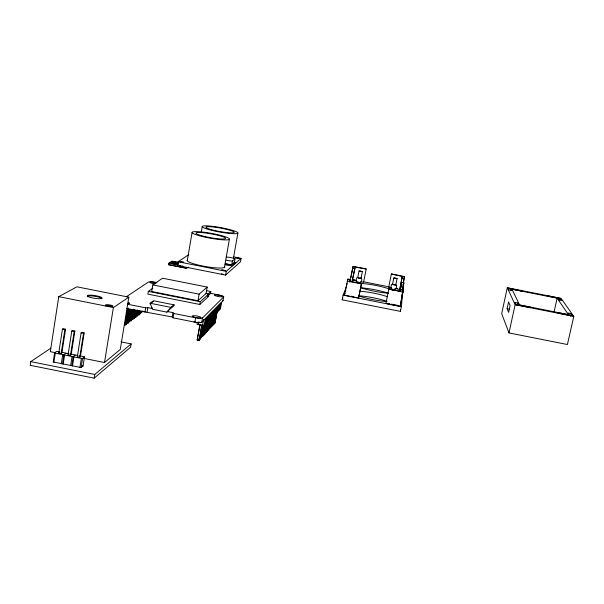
<?xml version="1.0" encoding="UTF-8"?>
<svg xmlns="http://www.w3.org/2000/svg" width="604" height="604" viewBox="0 0 604 604"><rect width="100%" height="100%" fill="white"/><g stroke="black" fill="none" stroke-linecap="round" stroke-linejoin="round"><path stroke-width="0.91" d="M174.133 304.861L171.053 307.413L166.878 312.14L152.495 309.278L150.132 303.246L153.476 300.747L174.133 304.861L166.878 312.14M346.485 286.636L343.095 295.114L342.181 299.818L400.399 311.392L401.35 306.696L402.966 289.618L402.619 291.339M389.633 303.789L385.918 303.434L400.18 306.273L403.223 290.071L400.867 289.603L400.512 291.347M402.581 290.615L403.887 282.914L401.622 282.461L399.818 291.422M403.434 282.74L404.484 276.564L391.354 273.967L388.704 287.27L391.437 287.814M400.399 311.392L400.58 309.55M401.381 301.283L401.562 299.441M401.917 295.771L402.098 293.929M400.18 306.273L403.223 290.071M400.867 289.603L400.679 291.339L388.795 288.976L385.918 303.434M400.105 291.068L401.622 282.461M402.264 276.428L399.463 291.053L402.264 276.428L391.354 273.967M126.78 308.584L172.223 316.987L173.069 317.817L194.858 322.166A6.017 1.163 9.7 0 0 201.728 322.325L223.004 300.8L222.702 300.248M223.004 300.8L223.729 296.632L222.725 295.998A5.428 0.936 10 0 0 219.237 295.031L210.056 293.204M50.947 348.115L30.759 361.622L30.2 365.322L94.194 378.142L130.615 347.194L131.159 343.895L121.057 341.879M83.375 358.3L104.5 362.528L120.287 349.459L128.833 297.16L76.95 286.817L58.762 296.662L50.306 351.679L54.896 352.6M59.751 351.732L56.716 351.354L54.609 352.804L53.197 361.962L81.102 367.549L83.05 366.016L84.492 356.919L79.698 355.726M53.862 362.34L55.281 353.174L54.609 352.804M58.762 353L62.461 329.135L63.133 328.704L65.549 329.188L61.85 353.015L61.178 353.483L58.762 353L59.441 352.532M61.178 353.483L64.885 329.618L65.549 329.188M61.306 363.827L62.733 354.669L81.374 358.399L82.552 358.399L84.492 356.919M62.499 363.827L63.926 354.669L65.972 353.212L68.999 353.582M63.171 364.197L64.598 355.039M68.056 354.865L71.785 331L72.442 330.562L74.858 331.045L71.129 354.873L70.472 355.348L68.056 354.865L68.713 354.389M70.472 355.348L74.209 331.483L74.858 331.045M70.615 365.692L72.05 356.534M71.8 365.684L73.235 356.534L75.228 355.061L78.052 355.394M72.48 366.062L73.915 356.904M81.11 332.857L77.35 356.722L79.766 357.206L80.407 356.73L84.175 332.91L81.751 332.427L81.11 332.857L83.541 333.348L84.175 332.91M401.048 285.866L400.037 291.158M79.766 357.206L83.541 333.348M79.924 367.557L81.374 358.399M81.102 367.549L82.552 358.399M94.194 378.142L94.783 374.45L131.159 343.895M104.5 362.528L113.386 307.557L128.833 297.16M127.361 310.116L124.817 325.669L127.784 309.814M126.251 310.448L127.972 310.788L128.41 308.123M128.675 310.781L126.432 324.431L129.09 310.486M127.972 310.788L129.671 310.886L129.958 309.112M126.206 322.846L128.048 323.208L130.275 309.633M130.683 309.331L128.048 323.208M131.71 309.391L129.633 322L131.966 309.995M129.392 320.437L131.211 320.799L133.129 309.157M133.386 309.761L131.211 320.799M130.962 319.259L132.774 319.614L134.382 309.814M134.783 309.52L132.774 319.614M135.628 310.464L134.315 318.444L136.021 310.177M134.05 316.926L135.84 317.281L137.002 310.229M137.395 309.943L135.84 317.281M138.218 310.871L137.35 316.134L138.505 311.188M137.07 314.646L138.845 315.001L139.607 310.365M138.845 315.001L139.841 311M140.777 311.113L140.317 313.876L141.004 311.747M140.037 312.411L141.789 312.759L142.091 310.924M144.968 312.215L145.692 307.859L147.844 307.632L152.329 308.531M152.82 288.236L148.335 291.377L147.874 294.133L199.803 304.476L208.304 296.632L208.773 293.989L206.092 293.453L197.984 300.739L151.687 291.521L152.789 284.914L162.544 278.202L207.202 287.089L206.092 293.453M147.119 311.981L147.844 307.632M188.38 267.104L186.651 268.282L168.516 264.673L169.052 263.019L178.112 264.824M169.777 263.85L170.026 262.393L178.142 264.008M171.423 262.785L171.944 261.154L178.218 262.4M188.841 254.616L178.089 261.758L177.455 265.496L225.609 275.069L240.437 261.819L241.056 258.361L233.786 256.911M172.223 316.987L172.955 312.646L167.565 311.566M173.069 317.817L173.809 313.468L172.955 312.646M187.255 260.709L192.049 232.676M388.795 288.976L403.027 292.162M201.245 232.359L202.204 226.81M388.704 287.27L391.377 287.474M197.984 300.739L199.131 294.14L207.202 287.089M194.858 322.166L195.613 317.81A6.017 1.148 9.7 0 0 202.483 317.998L223.699 296.874M199.803 304.476L200.286 301.721L208.773 293.989M197.304 322.483L196.995 324.257L204.175 325.684L204.892 324.937L206.13 317.87M198.188 324.793L198.648 322.128M201.879 325.533L199.335 340.135L197.153 340.112L199.864 324.575M197.153 340.112L200.181 324.25M201.728 322.325L202.483 317.998M199.01 340.482L201.721 324.944M202.499 325.654L203.578 319.441M202.612 325.533L200.234 339.161L202.921 325.209M203.654 325.201L201.442 337.855L203.963 324.884M204.175 325.684L205.413 318.595M204.832 323.978L202.634 336.571L205.141 323.661M206.266 290.622L210.826 291.528L210.456 293.612L207.814 296.043M206.606 317.394L205.368 324.446L206.085 323.706M206.009 322.762L203.812 335.288L207.315 316.677M207.784 316.202L206.553 323.216L207.255 322.483M207.164 321.57L204.982 334.027L208.486 315.492M208.946 315.024L207.723 322L208.418 321.275M208.312 320.384L206.138 332.774L209.641 314.322M210.101 313.853L208.878 320.799L209.573 320.082M209.445 319.206L207.285 331.536L210.781 313.159M211.241 312.706L210.026 319.607L210.705 318.897L211.913 312.019M210.418 318.92L208.418 330.312L210.856 317.749M212.366 311.558L211.158 318.429L211.838 317.727M211.649 317.062L209.535 329.104L213.038 310.879M213.484 310.433L212.283 317.266L212.948 316.572M212.751 315.922L210.645 327.904L214.148 309.761M214.586 309.316L213.393 316.111L214.05 315.424M213.839 314.797L211.74 326.719L215.243 308.652M215.681 308.214L214.488 314.971L215.137 314.291L216.33 307.549M214.918 313.687L212.827 325.541L215.19 313.393M216.761 307.119L215.575 313.846L216.217 313.174L217.402 306.47M215.817 313.491L213.899 324.378L216.255 312.298M224.446 267.338L229.361 239.418A19.094 2.469 10.2 0 0 203.858 232.215A19.094 2.469 10.2 0 0 199.094 235.666A19.094 2.469 10.2 0 0 229.361 239.418M217.825 306.032L216.647 312.729L217.289 312.064L218.467 305.39M216.874 312.396L214.964 323.231L217.304 311.211M218.882 304.967L217.712 311.626L218.346 310.969L219.516 304.325M219.931 303.903L218.761 310.531L219.388 309.882L220.558 303.276M225.609 275.069L226.273 271.332L241.056 258.361M220.966 302.853L219.803 309.452L220.422 308.803L221.585 302.234M225.564 263.759A5.647 0.831 10.2 0 0 231.106 264.643L231.747 264.658L232.389 261.034L235.062 258.761L234.631 258.572A5.595 0.8 10.2 0 0 226.945 257.047L226.311 257.025M225.171 264.711A6.236 0.921 10.2 0 0 231.294 265.677L232.132 265.7L232.291 264.794L235.016 262.423L234.45 262.174M233.431 258.142L237.84 233.272A18.233 2.257 10.3 0 0 213.355 226.462A18.233 2.257 10.3 0 0 209.007 229.618A18.233 2.257 10.3 0 0 237.84 233.272M231.747 264.658L234.428 262.332L235.062 258.761M232.132 265.7L234.858 263.314L235.016 262.423M350.244 279.554L349.595 281.2L361.471 283.555L358.595 298.006L344.348 295.175L347.889 279.086L350.244 279.554L349.739 282.174M345.526 291.309L345.858 289.565M346.704 285.201L347.043 283.45M347.383 281.706L347.889 279.086M349.852 281.2L353.091 266.372L366.205 268.976L363.563 282.279L360.83 281.736M350.901 277.644L351.241 275.907M351.573 274.171L352.419 269.837M352.751 268.108L353.091 266.372M355.167 267.089L352.049 281.638L355.167 267.089L366.205 268.976M361.041 277.961C363.004 279.629 360.83 284.499 357.893 282.408C354.986 282.793 356.149 276.436 358.406 277.387M358.519 277.893L357.764 277.538L359.04 270.992L360.339 271.03L362.34 271.649L361.064 278.195L360.52 278.255M358.595 298.006L361.471 283.555M402.566 290.426L403.321 286.266L402.513 289.995M395.288 284.703C397.953 284.937 396.103 291.43 393.227 289.429C389.799 290.192 390.546 283.51 393.091 284.273M392.502 284.431L393.808 277.893L397.062 278.474L395.794 285.088L392.502 284.431L393.008 284.363M400.007 290.728L401.048 285.858M403.261 282.627L404.484 276.564M402.626 289.188L403.887 282.914M507.292 287.731L501.682 313.657L508.976 332.917L567.413 344.529L573.8 316.353L561.078 298.391L507.292 287.731L515.129 304.71L508.976 332.917M510.652 290.743L511.044 288.938L522.045 291.113L508.228 288.033L509.149 290.018L511.815 290.547L511.044 288.938M507.096 308.682L508.553 301.977L510.108 305.556L508.628 312.374L507.096 308.682L509.814 309.218M517.19 305.692L517.779 303.012L514.94 302.445L516.012 304.756L530.841 307.693L530.599 307.24L518.67 304.869L517.779 303.012M554.11 311.732L557.145 298.187L511.988 289.24L519.546 304.907L568.462 314.616L557.145 298.187M559.885 300.15L560.293 298.353L546.665 295.65L557.93 298.233L559.108 299.924L561.773 300.452L560.293 298.353M570.41 316.254L571.014 313.574L568.175 313.008L569.527 314.963L557.583 312.593L557.885 313.061L572.728 316.005L571.014 313.574M342.181 299.818L342.868 298.082M344.348 295.175L345.186 293.061M207.738 294.329L210.826 291.528M170.887 308.085L173.975 305.518M396.345 285.194L391.951 284.325M391.075 288.674L391.754 288.576M143.601 311.377L141.487 311.317M150.071 303.933L153.416 301.419M397.107 278.55L393.853 277.961M129.671 310.886L130.766 310.094M186.651 268.282L168.516 264.673M126.281 296.806L148.614 281.932L150.94 281.713A5.459 0.929 9.5 0 1 154.971 282.234L156.806 282.604M170.026 262.393L177.87 264.197M361.607 278.301L359.765 278.165M357.764 277.538L358.3 277.47M362.34 271.649L359.04 270.992M182.967 266.07L181.812 266.092M232.291 264.794L231.453 264.771A6.236 0.921 10.2 0 1 225.33 263.805M232.389 261.034L231.747 261.011A5.647 0.815 10.2 0 1 226.206 260.128M357.553 281.736L358.096 281.811M360.422 278.346L358.738 278.044M223.389 274.367L221.389 273.891M352.396 268.07L354.608 268.508M402.105 277.931L404.318 278.368M515.129 304.71L573.8 316.353M401.381 284.718L403.676 285.171M352.298 279.554L355.061 280.105M363.351 281.751L389.15 286.87M352.313 279.72L355.801 280.415M395.748 288.342L397.492 288.689M352.63 280.113L356.277 280.83M395.084 288.538L399.644 289.444M347.089 281.056L361.366 283.888M178.089 261.758L226.273 271.332M351.422 296.194L353.242 296.556M391.452 304.152L397.84 305.42M343.095 295.114L401.35 306.696M171.664 261.336L178.837 262.763M178.18 263.201L170.706 261.955L177.908 263.382M168.765 263.208L177.833 265.013M152.789 284.914L199.131 294.14M207.368 296.451L208.304 296.632M148.335 291.377L200.286 301.721M150.132 303.246L171.053 307.413M127.489 304.227L145.692 307.859M173.809 313.468L195.613 317.81M58.762 296.662L113.386 307.557M137.463 314.352L139.23 314.707M198.701 338.451L200.543 338.821M197.478 339.765L199.335 340.135M62.461 329.135L64.885 329.618M71.785 331L74.209 331.483M61.6 352.102L65.972 353.212M70.849 353.952L75.228 355.061M55.281 353.174L62.733 354.669M30.759 361.622L94.783 374.45M359.335 278.089L357.213 277.425M180.883 265.949L179.433 265.443M394.412 289.052L394.857 289.195M156.708 282.944L156.564 282.891A4.092 0.695 9.5 0 0 152.623 282.106L151.672 282.03A4.092 0.695 9.5 0 0 150.253 282.695A4.092 0.695 9.5 0 0 155.16 283.857M395.341 284.824L395.794 285.088M360.188 282.31L360.754 282.657M233.997 262.144L234.428 262.332M234.292 263.065L234.858 263.314M82.363 365.647L83.05 366.016M151.596 307.293L152.374 308.478M224.545 266.598A19.018 2.861 10 0 1 205.284 266.492A19.018 2.861 10 0 1 187.489 259.992M388.319 293.204A20.453 2.99 11.2 0 1 360.429 287.557M358.383 283.457A20.453 2.99 11.2 0 1 392.857 290.305M386.915 301.532A21.329 3.254 11.2 0 1 358.58 295.9M360.052 291.271A21.329 3.254 11.2 0 1 387.715 296.768M359.161 295.809A21.314 3.322 11.2 0 1 386.809 301.305M360.882 287.866A20.438 3.058 11.2 0 1 388.191 293.182M128.237 302.43A4.545 0.853 9.2 0 1 127.587 303.691M199.924 322.204A4.515 0.876 9.7 0 1 197.417 322.249M195.115 321.909A4.515 0.876 9.7 0 1 194.005 321.66M87.346 296.76A7.407 1.382 8.9 0 1 91.544 295.9A7.407 1.382 8.9 0 1 100.204 297.591L101.215 298.051A7.407 1.382 8.9 0 1 101.857 298.859M105.541 305.979A3.775 0.725 9 0 1 108.071 305.458L109.03 305.579A3.775 0.725 9 0 1 112.299 306.424M239.343 258.391L236.073 257.81L239.343 258.391M183.631 262.272L180.067 261.706L183.631 262.272M225.36 270.592L221.804 269.973L225.36 270.592M111.944 306.515L111.189 306.522A3.775 0.725 9 0 1 105.828 305.382A3.775 0.725 9 0 1 108.184 304.741L109.143 304.861A3.775 0.725 9 0 1 112.646 305.828A3.775 0.725 9 0 1 111.944 306.515M216.972 294.911L216.058 294.843A4.069 0.702 10 0 0 215.175 295.688A4.069 0.702 10 0 0 220.777 296.806A4.069 0.702 10 0 0 221.645 295.96L220.928 295.696A4.069 0.702 10 0 0 216.972 294.911M101.329 297.349L100.317 296.889A7.407 1.374 8.9 0 0 90.811 295.152A7.407 1.374 8.9 0 0 88.01 296.488L89.014 296.949A7.407 1.374 8.9 0 0 98.558 298.693A7.407 1.374 8.9 0 0 101.329 297.349M211.34 229.633A14.36 1.774 10.3 0 0 234.065 232.525A14.36 1.774 10.3 0 0 214.835 227.164A14.36 1.774 10.3 0 0 211.34 229.633M201.555 235.666A15.032 1.94 10.2 0 0 225.42 238.64A15.032 1.94 10.2 0 0 205.383 232.963A15.032 1.94 10.2 0 0 201.555 235.666M193.793 317.032A4.515 0.861 9.7 0 0 201.019 317.704A4.515 0.861 9.7 0 0 195.084 315.756A4.515 0.861 9.7 0 0 193.793 317.032"/></g></svg>
